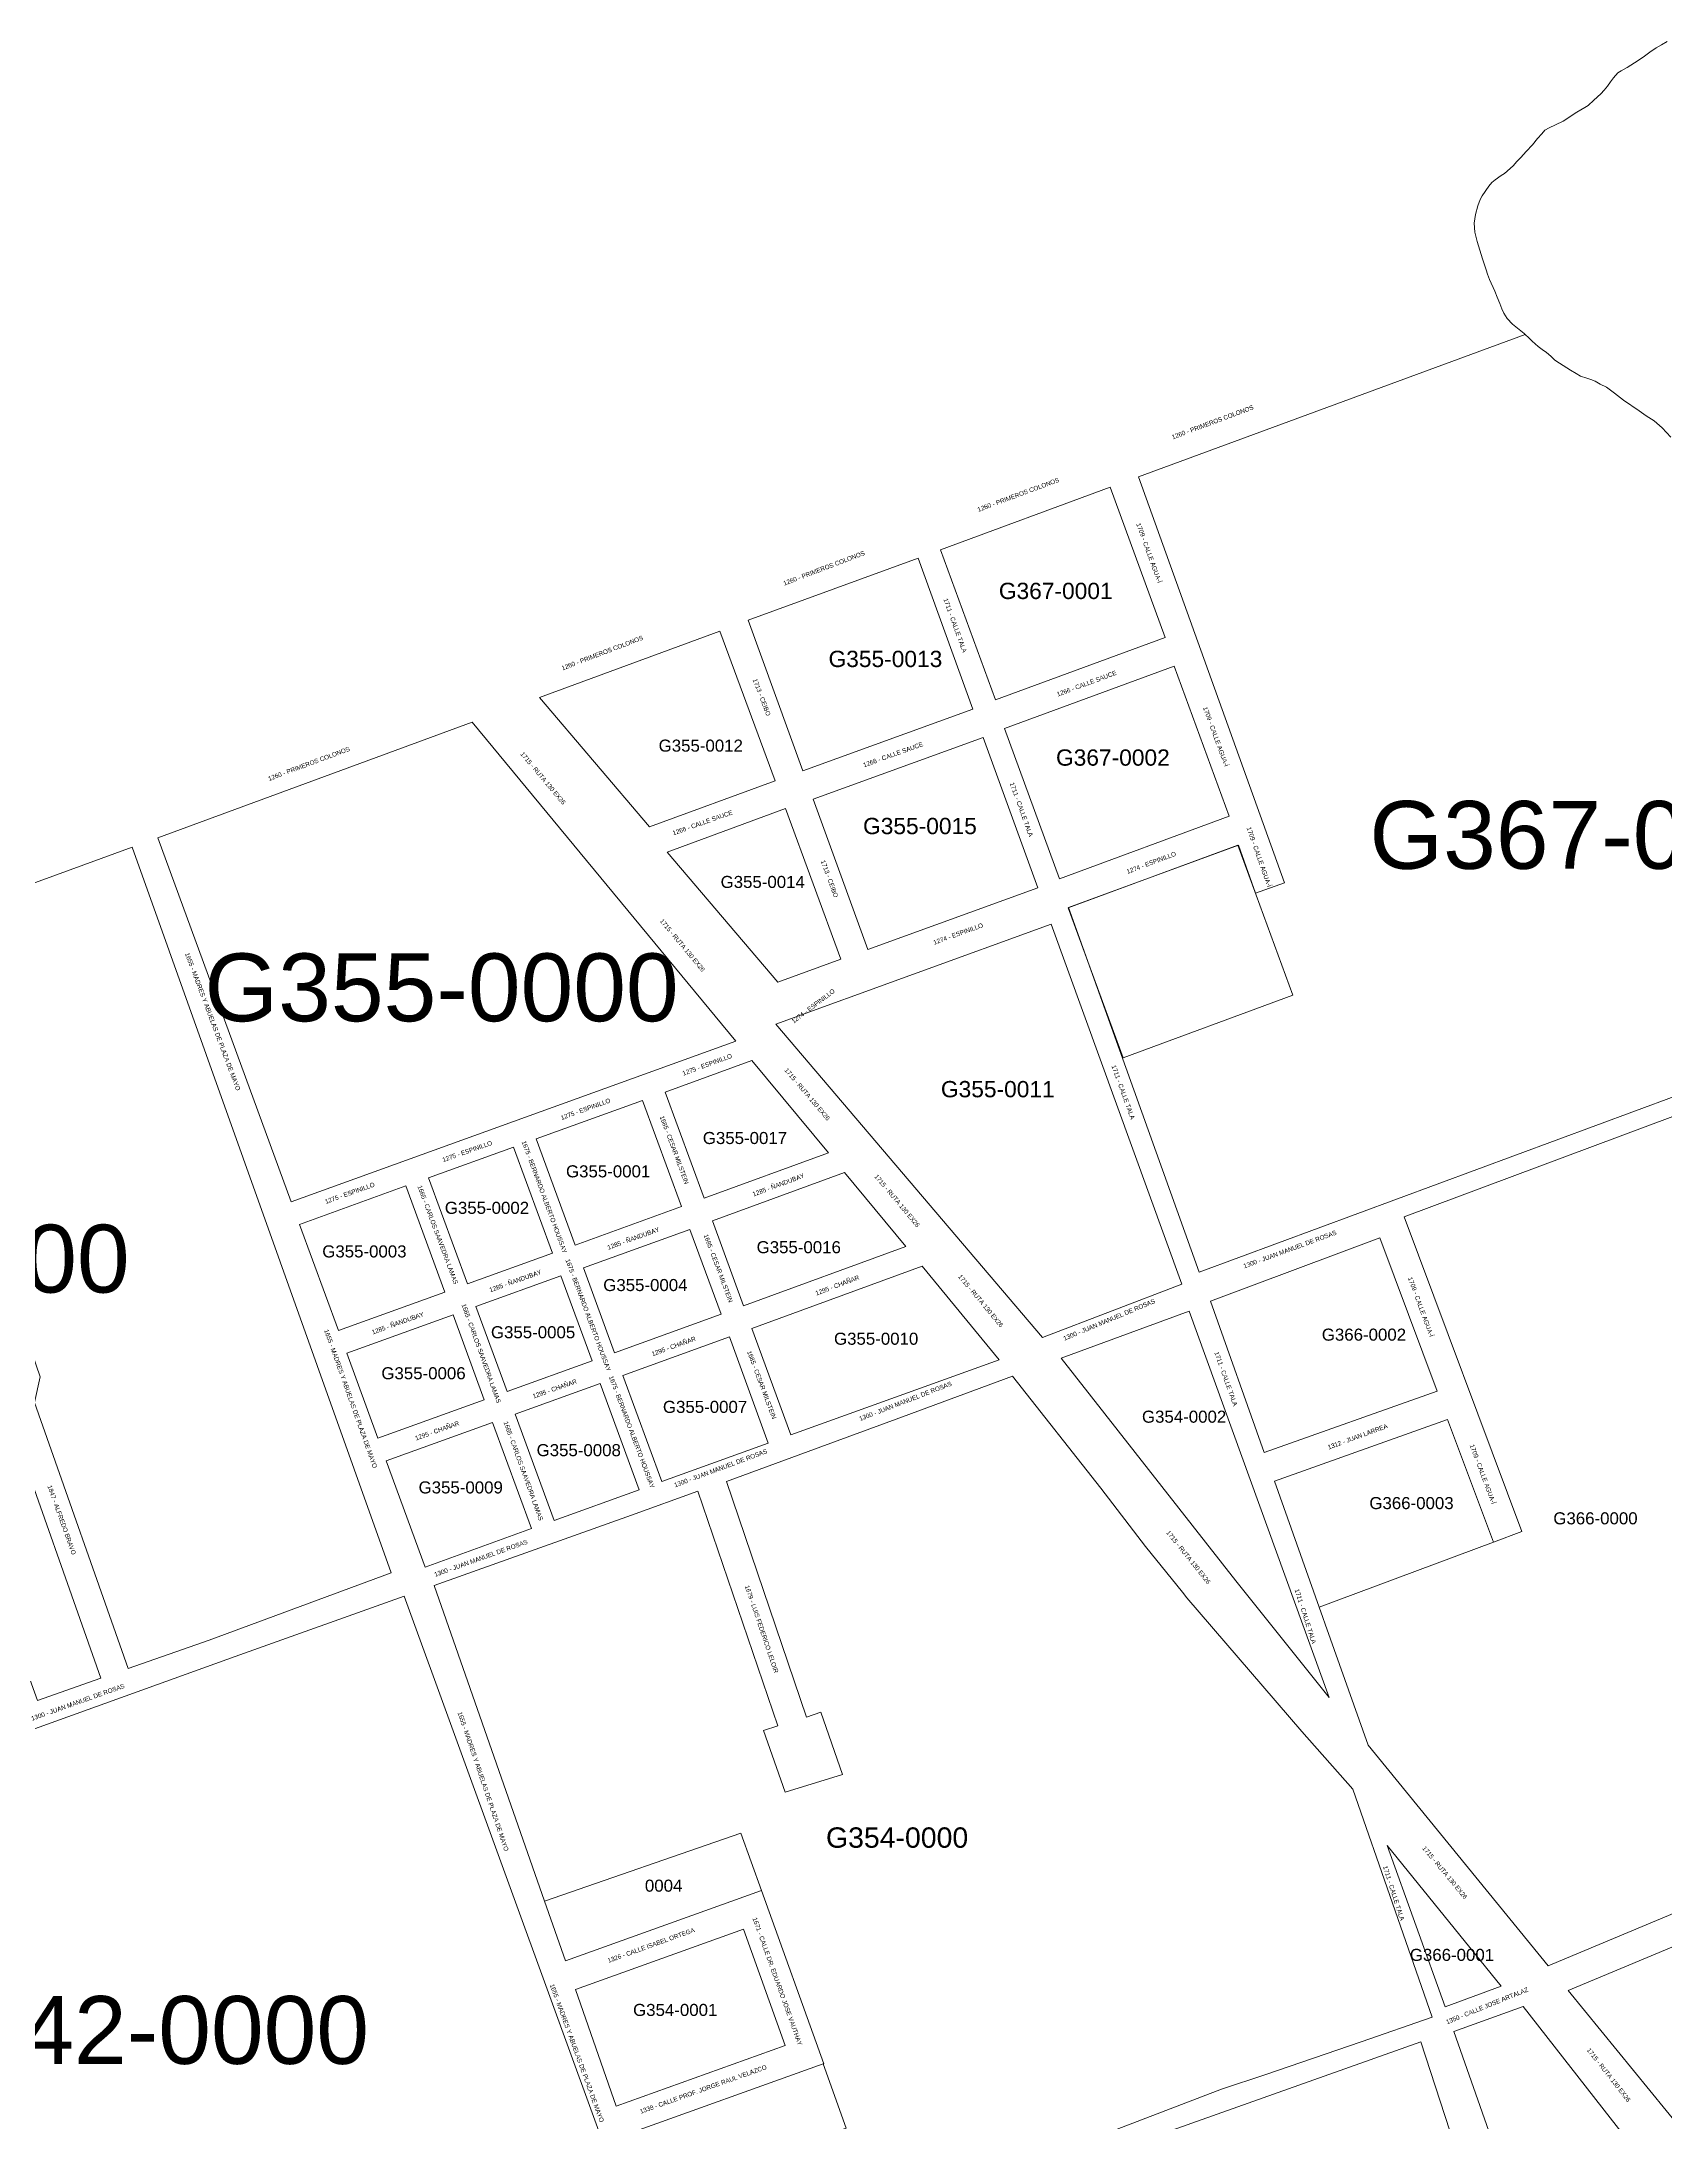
# Model space of a CAD drawing. Header units: millimetres. Extents: x -1182 to 19581, y -461 to 14363.
# Drawn here: x 13929 to 15006, y 12957 to 14337 of the extents above; entities that cross this region are included whole.
import ezdxf
from ezdxf.enums import TextEntityAlignment as Align

# ---------------------------------------------------------------- set-up
doc = ezdxf.new("R2010")
doc.units = ezdxf.units.MM
doc.layers.add('Calle_id', color=7, linetype='Continuous')
doc.layers.add('Manzana_Id', color=6, linetype='Continuous')
doc.layers.add('Manzana', color=4, linetype='Continuous', lineweight=9)
doc.styles.add('Calle_Id', font='@Arial Unicode MS')
doc.styles.add('Manzana', font='@Arial Unicode MS')

msp = doc.modelspace()

# ---------------------------------------------------------------- linework, layer by layer
at = {"layer": 'Manzana'}
for points in [[(15006.9, 14337), (15003.1, 14334.9), (14999.7, 14332.8), (14995.5, 14330), (14992, 14327.4), (14989.1, 14325.3), (14985.3, 14322.9), (14980.5, 14319.8), (14976.5, 14317.6), (14974.2, 14316.3), (14971.3, 14312.9), (14969.4, 14310.3), (14967.3, 14307.5), (14965.2, 14304.7), (14962.9, 14302.4), (14958.4, 14298.1), (14954.6, 14294.7), (14952.3, 14293.2), (14947, 14290.2), (14937.9, 14284.3), (14932.8, 14281.8), (14928.6, 14279.8), (14925.9, 14278.2), (14923.9, 14275.9), (14921, 14272.8), (14917.7, 14268.6), (14913.5, 14264), (14909.9, 14260.1), (14907.1, 14257.3), (14905, 14254.9), (14902.8, 14252.9), (14899, 14249.6), (14896.8, 14248.2), (14892.9, 14245.4), (14890.7, 14243.5), (14888.7, 14241.1), (14884.3, 14234.7), (14883, 14232.3), (14881.3, 14228), (14879.9, 14222.4), (14879, 14216.6), (14879.4, 14210.5), (14880.9, 14204.3), (14884.4, 14193), (14886.9, 14185.6), (14887.8, 14182.8), (14889.1, 14179.1), (14892.6, 14171.4), (14894.2, 14167.6), (14896, 14163.4), (14897.3, 14159.8), (14898.6, 14156.9), (14900.9, 14153.3), (14904.4, 14149.5), (14912, 14143.4), (14912.8, 14142.7)], [(14912.8, 14142.7), (14656.2, 14048.3), (14753.1, 13779.1), (14733.8, 13772.3), (14722.6, 13804.2), (14609.9, 13762.8), (14696.5, 13521), (15275.5, 13734.8)], [(15009.4, 14074.6), (15003.7, 14080.8), (14998.3, 14085.4), (14993.1, 14088.8), (14988.5, 14092.1), (14978, 14099.1), (14972.1, 14103.8), (14966.8, 14107.8), (14962.6, 14109.9), (14959.2, 14111.7), (14956.3, 14113), (14953.6, 14113.8), (14949.4, 14115.2), (14946.7, 14116.8), (14942.9, 14119), (14935.6, 14123.7), (14932.5, 14125.8), (14929.7, 14128.4), (14926.9, 14130.9), (14924, 14132.8), (14921.4, 14134.8), (14919.4, 14136.5), (14917.5, 14138.3), (14915.1, 14140.6), (14912.8, 14142.7)], [(15279, 13724.4), (14832.5, 13557.7), (14910.5, 13348.9), (14891.7, 13341.9)], [(14262.2, 13103.8), (14189, 13313.1), (14319.9, 13359.8), (14363.9, 13375.8), (14417, 13220.1), (14407.5, 13216.9), (14421.9, 13176), (14459.9, 13187.9), (14445.5, 13229.2), (14436.1, 13225.9), (14382.9, 13382.2), (14499.7, 13425.1), (14572.6, 13451.9), (14631.2, 13377.8), (14660.8, 13339.1), (14685.4, 13308.7), (14688.4, 13305), (14764.7, 13216.4), (14798.4, 13178.2), (14851.1, 13026.8), (14804, 13010.6), (14740.8, 12988.9), (14711.4, 12979.2), (14618.4, 12943.6)], [(14891.7, 13341.9), (14861.3, 13423.3), (14746.4, 13382.4), (14776.1, 13298.7)], [(14891.7, 13341.9), (14776.1, 13298.7)], [(15163.2, 13181.4), (15164.4, 13179), (15165.7, 13176.6), (15168, 13169.6), (15169, 13167), (15169.8, 13164.2), (15163.8, 13159.6), (14928.1, 13060.9), (14808.6, 13207.2), (14780.1, 13287.4), (14778.5, 13291.9), (14776.1, 13298.7)], [(14262.2, 13103.8), (14392.5, 13148.9), (14406.2, 13110.9)], [(15170.8, 13144.2), (15153.5, 13133.3), (14941.4, 13044.6), (15028, 12938.5)], [(14406.2, 13110.9), (14276.1, 13064.2), (14262.2, 13103.8)], [(14447.1, 12995.9), (14447.4, 12996), (14406.2, 13110.9)], [(14940.9, 12802.8), (14865.4, 13017.4), (14911.4, 13033.9), (15000.8, 12919.8)], [(14914.2, 12794.2), (14843.5, 13010.5), (14553.5, 12907.6), (14346.1, 12836), (14523.2, 12357.3)], [(14330.8, 12907.7), (14316.4, 12949), (14447.1, 12995.9)], [(14447.1, 12995.9), (14462.4, 12953.3), (14330.8, 12907.7)]]:
    msp.add_lwpolyline(points, dxfattribs=at)
for points in [[(14637.4, 14041.4), (14674, 13941.9), (14561.3, 13900.4), (14524.9, 14000)], [(14546.4, 13894.3), (14433.6, 13853.3), (14397.3, 13953.2), (14510, 13994.5)], [(14331.8, 13816.3), (14415.2, 13846.7), (14378.6, 13946.1), (14258.8, 13902)], [(14603.8, 13781.8), (14567.4, 13881.4), (14679.9, 13922.8), (14716.5, 13823.3)], [(14389.2, 13674.2), (14094.2, 13567.6), (14005.6, 13808.9), (14214.1, 13885.6)], [(14553.2, 13875.5), (14589.4, 13775.9), (14476.6, 13734.9), (14440.4, 13834.5)], [(14343.6, 13799.4), (14416.9, 13713.2), (14458.7, 13728.4), (14422, 13828.3)], [(13917.3, 13230.3), (13664.9, 13141.6), (13493.6, 13621.9), (13988.7, 13802.7), (14160.4, 13321.5), (14039.6, 13277), (13986, 13258.1), (13923.9, 13434.4), (13927.7, 13451.6), (13920.1, 13473.3), (13884.3, 13460.7), (13891.9, 13439), (13905.7, 13428), (13967.8, 13251.7), (13925.8, 13236.9), (13849.6, 13448.5), (13840, 13445.1)], [(14646, 13663.1), (14609.6, 13762.6), (14722.1, 13804), (14758.7, 13704.6)], [(14598.2, 13751.8), (14415.7, 13685.5), (14592.6, 13477.6), (14684.9, 13513)], [(14399.8, 13661.4), (14450.5, 13600.1), (14368.1, 13569.9), (14342.3, 13640.3)], [(14327.3, 13634.8), (14353.1, 13564.4), (14282.6, 13538.9), (14256.7, 13609.3)], [(14241.7, 13603.9), (14185.3, 13583.5), (14211.1, 13513.1), (14267.5, 13533.5)], [(14170.2, 13578.1), (14099.7, 13552.6), (14125.5, 13482.2), (14196, 13507.6)], [(14461.3, 13587), (14501.9, 13538), (14394.3, 13498.5), (14373.6, 13554.9)], [(14358.6, 13549.3), (14288.1, 13523.9), (14308.7, 13467.5), (14379.3, 13493)], [(14816.4, 13543.8), (14854.3, 13442), (14739.7, 13401.3), (14704, 13501.8)], [(14512.7, 13524.9), (14399.8, 13483.5), (14425.7, 13413), (14563.9, 13462.9)], [(14273, 13518.4), (14293.7, 13462.1), (14237.3, 13441.7), (14216.6, 13498.1)], [(14689.9, 13495.1), (14604.9, 13463.8), (14720.9, 13316.3), (14782.8, 13238.8)], [(14201.5, 13492.6), (14131, 13467.2), (14151.7, 13410.8), (14222.2, 13436.3)], [(14384.8, 13478), (14410.6, 13407.6), (14340.1, 13382.1), (14314.2, 13452.5)], [(14299.2, 13447.1), (14242.8, 13426.7), (14268.6, 13356.3), (14325, 13376.7)], [(14227.7, 13421.3), (14157.2, 13395.8), (14183, 13325.4), (14253.5, 13350.9)], [(14169, 13306), (14336.1, 12847.5), (13811.4, 12730.8), (13669.8, 13126.5), (14056.9, 13266)], [(14821.3, 13140.8), (14859.8, 13033.8), (14896.9, 13047.5)], [(14282.7, 13045.3), (14394.2, 13085.3), (14421.9, 13008.1), (14309.8, 12967.9)]]:
    msp.add_lwpolyline(points, close=True, dxfattribs=at)

# ---------------------------------------------------------------- texts
at = {"layer": 'Calle_id', "color": 7, "style": 'Calle_Id'}
for s, rotation, p in [('1260 - PRIMEROS COLONOS', 20.4775, (14705.4, 14084.6, 1)), ('1260 - PRIMEROS COLONOS', 20.4775, (14576.5, 14036.5)), ('1709 - CALLE AGUA-Í', 289.9492, (14663.6, 13998)), ('1260 - PRIMEROS COLONOS', 20.9036, (14447.6, 13987.8)), ('1711 - CALLE TALA', 289.8048, (14534.6, 13949.8, 1)), ('1260 - PRIMEROS COLONOS', 20.9036, (14300.5, 13931.6, 1)), ('1713 - CEIBO', 290.9036, (14406.3, 13902.2)), ('1266 - CALLE SAUCE', 20.4863, (14621.8, 13911.3)), ('1709 - CALLE AGUA-Í', 289.9696, (14707.9, 13876.2)), ('1260 - PRIMEROS COLONOS', 20.529, (14105.9, 13858.1, 1)), ('1266 - CALLE SAUCE', 19.8146, (14493.4, 13864.2)), ('1715 - RUTA 130 EX26', 309.9552, (14261.2, 13848.5)), ('1711 - CALLE TALA', 289.8146, (14578.6, 13827.7)), ('1266 - CALLE SAUCE', 19.5202, (14367, 13819)), ('1709 - CALLE AGUA-Í', 289.365, (14736.6, 13796.4)), ('1713 - CEIBO', 290.1064, (14451.3, 13781.8)), ('1715 - RUTA 130 EX26', 309.7697, (14353.7, 13737.7, 1)), ('1655 - MADRES Y ABUELAS DE PLAZA DE MAYO', 290.5662, (14042.1, 13687.1, 1)), ('1715 - RUTA 130 EX26', 310.274, (14436.5, 13638.9)), ('1711 - CALLE TALA', 289.8073, (14646.1, 13640.3, 1)), ('1715 - RUTA 130 EX26', 309.9735, (14496.1, 13568.3)), ('1715 - RUTA 130 EX26', 309.8592, (14551.6, 13501.9)), ('1709 - CALLE AGUA-Í', 290.1758, (14843.9, 13498)), ('1711 - CALLE TALA', 289.5873, (14714.3, 13450.2, 1)), ('1709 - CALLE AGUA-Í', 290.462, (14885, 13387.1)), ('1715 - RUTA 130 EX26', 308.8061, (14689.4, 13331.9, 1)), ('1711 - CALLE TALA', 287.7683, (14767, 13292.7, 1)), ('1655 - MADRES Y ABUELAS DE PLAZA DE MAYO', 288.7093, (14221.5, 13183.2)), ('1715 - RUTA 130 EX26', 309.689, (14859.5, 13122.8, 1)), ('1711 - CALLE TALA', 287.6355, (14825.6, 13109.1, 1)), ('1326 - CALLE ISABEL ORTEGA', 19.747, (14332.9, 13074.6)), ('1671 - CALLE DR. EDUARDO JOSE VAUTHAY', 289.747, (14416.7, 13050.6)), ('1655 - MADRES Y ABUELAS DE PLAZA DE MAYO', 290.0262, (14283.7, 13003.1)), ('1350 - CALLE JOSE ARTALAZ', 22.0518, (14887.5, 13034.5, 1)), ('1715 - RUTA 130 EX26', 308.1337, (14968.2, 12988.6, 1)), ('1338 - CALLE PROF. JORGE RAUL VELAZCO', 19.5697, (14367.5, 12979.1))]:
    msp.add_text(s, height=3, rotation=rotation, dxfattribs=at).set_placement(p, align=Align.MIDDLE)
at = {"layer": 'Calle_id', "style": 'Calle_Id'}
for s, rotation, p in [('1274 - ESPINILLO', 20.6725, (14664.7, 13792.5)), ('1274 - ESPINILLO', 19.8146, (14536.6, 13745.3)), ('1274 - ESPINILLO', 37.3225, (14440.4, 13697.4, 1)), ('1275 - ESPINILLO', 20.3168, (14370.1, 13658.6)), ('1275 - ESPINILLO', 19.869, (14289.4, 13629.1, 1)), ('1685 - CESAR MILSTEIN', 290.3216, (14348.3, 13602, 1)), ('1275 - ESPINILLO', 19.3898, (14210.9, 13601.1, 1)), ('1675 - BERNARDO ALBERTO HOUSSAY', 290.3216, (14262.1, 13570.8, 1)), ('1275 - ESPINILLO', 19.7114, (14133, 13573.4, 1)), ('1665 - CARLOS SAAVEDRA LAMAS', 290.4827, (14191.4, 13545.7, 1)), ('1285 - ÑANDUBAY', 20.5742, (14417.2, 13579.2)), ('1285 - ÑANDUBAY', 19.869, (14321, 13543.7, 1)), ('1685 - CESAR MILSTEIN', 290.4205, (14377.5, 13523.5, 1)), ('1300 - JUAN MANUEL DE ROSAS', 20.1758, (14756.7, 13536.1)), ('1285 - ÑANDUBAY', 19.735, (14242.7, 13515.5, 1)), ('1675 - BERNARDO ALBERTO HOUSSAY', 290.4205, (14291.2, 13492.4, 1)), ('1295 - CHAÑAR', 20.762, (14456.3, 13512.6)), ('1665 - CARLOS SAAVEDRA LAMAS', 289.6654, (14220.2, 13467.1, 1)), ('1300 - JUAN MANUEL DE ROSAS', 22.5779, (14636.8, 13489.4, 1)), ('1655 - MADRES Y ABUELAS DE PLAZA DE MAYO', 289.5454, (14133.6, 13437, 1)), ('1285 - ÑANDUBAY', 19.7114, (14164.7, 13487.5, 1)), ('1295 - CHAÑAR', 19.869, (14347.7, 13472.2, 1)), ('1685 - CESAR MILSTEIN', 290.4829, (14406.3, 13446.2, 1)), ('1295 - CHAÑAR', 19.4321, (14268.8, 13444, 1)), ('1675 - BERNARDO ALBERTO HOUSSAY', 290.4829, (14320.1, 13415, 1)), ('1295 - CHAÑAR', 19.6909, (14190.8, 13416.2, 1)), ('1665 - CARLOS SAAVEDRA LAMAS', 289.8211, (14248.2, 13389.1, 1)), ('1312 - JUAN LARREA', 20.1758, (14801.6, 13411.9)), ('1847 - ALFREDO BRAVO', 289.6468, (13941.9, 13356.6)), ('1679 - LUIS FEDERICO LELOIR', 288.7169, (14406.3, 13284.2))]:
    msp.add_text(s, height=3, rotation=rotation, dxfattribs=at).set_placement(p, align=Align.MIDDLE)
at = {"layer": 'Calle_id', "linetype": 'Continuous', "style": 'Calle_Id'}
for rotation, p in [(21.1561, (14501.6, 13435.4, 1)), (20.4055, (14379, 13391, 1)), (19.7114, (14220, 13331.3, 1)), (19.6468, (13952.6, 13235.8))]:
    msp.add_text('1300 - JUAN MANUEL DE ROSAS', height=3, rotation=rotation, dxfattribs=at).set_placement(p, align=Align.MIDDLE)
at = {"layer": 'Manzana_Id', "style": 'Manzana'}
for s, height, p in [('G367-0001', 10.8, (14563.6, 13967.3)), ('G355-0013', 10.8, (14450.6, 13922.2)), ('G367-0002', 10.8, (14601.5, 13856.8)), ('G355-0015', 10.8, (14473.5, 13811.4)), ('G366-0003', 8, (14809.4, 13363.8)), ('0004', 8, (14328.8, 13110.1))]:
    msp.add_text(s, height=height, dxfattribs=at).set_placement(p)
at = {"layer": 'Manzana_Id', "linetype": 'Continuous', "style": 'Manzana'}
for s, p in [('G355-0012', (14337.9, 13866.1)), ('G355-0014', (14379, 13775.7)), ('G355-0017', (14367.2, 13605.9)), ('G355-0016', (14402.9, 13533.5))]:
    msp.add_text(s, height=8, dxfattribs=at).set_placement(p)
at = {"layer": 'Manzana_Id', "style": 'Manzana'}
for s, height, p in [('G367-0000', 45, (14966.7, 13810.9)), ('G355-0000', 45, (14193.9, 13709.8)), ('G355-0011', 10.8, (14562.9, 13642.3)), ('G343-0000', 45, (13829.7, 13529.9)), ('G354-0000', 13.5, (14496.1, 13146)), ('G342-0000', 45, (13988.5, 13018.4))]:
    msp.add_text(s, height=height, dxfattribs=at).set_placement(p, align=Align.MIDDLE_CENTER)
at = {"layer": 'Manzana_Id', "linetype": 'Continuous', "style": 'Manzana'}
for s, p in [('G355-0001', (14304.4, 13587.8)), ('G355-0002', (14224, 13563.6)), ('G355-0003', (14142.7, 13534.7)), ('G355-0004', (14329.1, 13512.4)), ('G355-0005', (14254.6, 13481.1)), ('G366-0002', (14805.8, 13479.5)), ('G355-0010', (14482.2, 13476.8)), ('G355-0006', (14181.9, 13453.9)), ('G355-0007', (14368.7, 13431.6)), ('G354-0002', (14686.5, 13425.1)), ('G355-0008', (14284.9, 13402.9)), ('G355-0009', (14206.6, 13378.2)), ('G366-0000', (14959.4, 13357.7)), ('G366-0001', (14864.2, 13068.2)), ('G354-0001', (14348.9, 13031.7))]:
    msp.add_text(s, height=8, dxfattribs=at).set_placement(p, align=Align.MIDDLE_CENTER)

doc.saveas('drawing.dxf')
